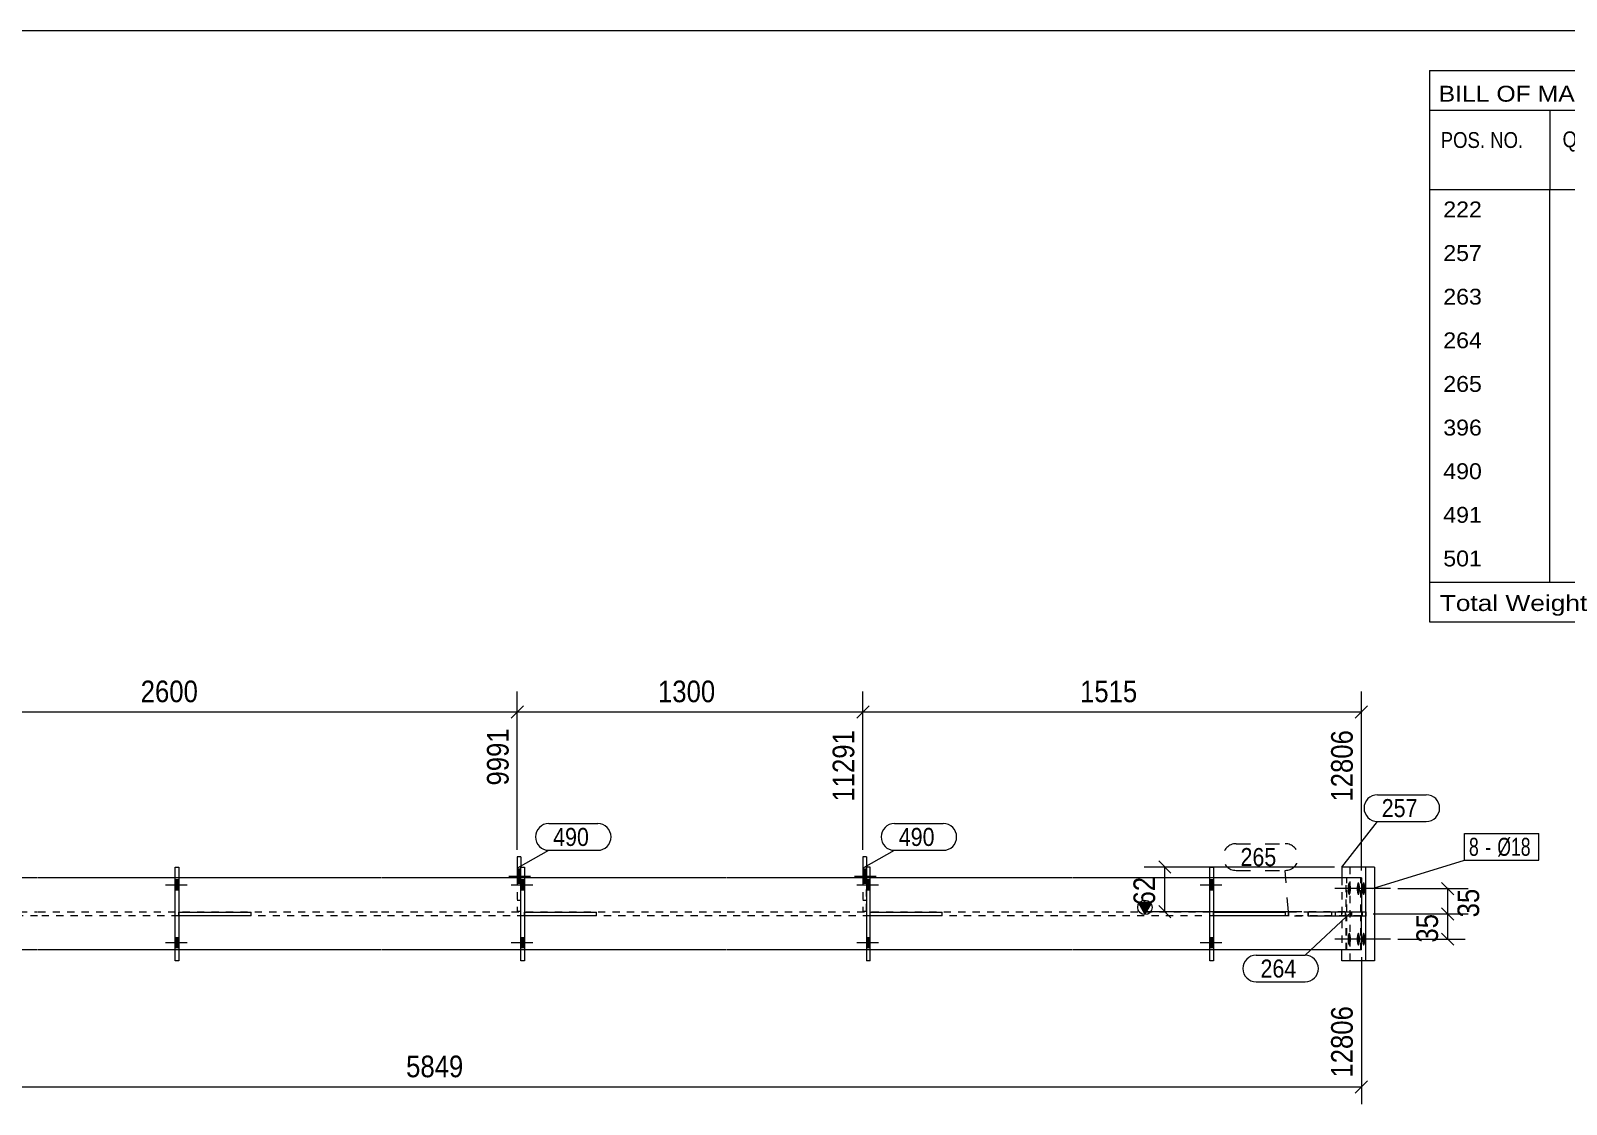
# Model space of a CAD drawing. Header units: millimetres. Extents: x 2 to 825, y 1 to 579.
# Drawn here: x 446.1 to 658.9, y 430.1 to 579 of the extents above; entities that cross this region are included whole.
import ezdxf

# ---------------------------------------------------------------- set-up
doc = ezdxf.new("R2010")
doc.units = ezdxf.units.MM
for name, pattern in [('XKITLINE00', [0]), ('XKITLINE01', [4, 1, -1, 1, -1]), ('XKITLINE02', [4, 2, -2])]:
    doc.linetypes.add(name, pattern=pattern)
for name, color, linetype, lineweight in [('Bolt', 3, 'Continuous', 0), ('BoltMark', 7, 'Continuous', 0), ('Dimensions', 7, 'Continuous', 0), ('DrawingSheet', 5, 'Continuous', 0), ('OtherObjectType', 7, 'Continuous', 0), ('Part', 2, 'Continuous', 0), ('PartMark', 7, 'Continuous', 0)]:
    doc.layers.add(name, color=color, linetype=linetype, lineweight=lineweight)
doc.styles.add('ARIAL', font='ARIAL.TTF')
doc.styles.add('ARIAL_NARROW', font='ARIALN.TTF')

# ---------------------------------------------------------------- blocks, each defined once
blk = doc.blocks.new('*A69')
at = {"layer": 'Bolt'}
for points in [[(609.54, 461.24), (610.04, 461.24), (610.04, 459.84), (609.54, 459.84)], [(609.54, 461.24), (610.04, 461.24), (610.04, 459.84), (609.54, 459.84)], [(609.54, 453.24), (610.04, 453.24), (610.04, 451.84), (609.54, 451.84)], [(609.54, 453.24), (610.04, 453.24), (610.04, 451.84), (609.54, 451.84)]]:
    blk.add_hatch(color=3, dxfattribs=at).paths.add_polyline_path(points, flags=17)
at = {"layer": 'Bolt', "color": 3, "linetype": 'XKITLINE00', "lineweight": 0}
for p, q in [((611.2, 460.54), (608.2, 460.54)), ((611.2, 460.54), (608.2, 460.54)), ((610.04, 461.24), (609.54, 461.24)), ((610.04, 461.24), (609.54, 461.24)), ((610.04, 459.84), (609.54, 459.84)), ((610.04, 459.84), (609.54, 459.84)), ((611.2, 452.54), (608.2, 452.54)), ((611.2, 452.54), (608.2, 452.54)), ((610.04, 453.24), (609.54, 453.24)), ((610.04, 453.24), (609.54, 453.24)), ((610.04, 451.84), (609.54, 451.84)), ((610.04, 451.84), (609.54, 451.84))]:
    blk.add_line(p, q, dxfattribs=at)
blk = doc.blocks.new('*A70')
at = {"layer": 'Bolt'}
for points in [[(629.1, 459.99), (629.1, 459.95), (629.1, 459.91), (629.09, 459.86), (629.09, 459.82), (629.09, 459.78), (629.08, 459.73), (629.08, 459.69), (629.07, 459.65), (629.07, 459.61), (629.06, 459.58), (629.06, 459.54), (629.05, 459.5), (629.04, 459.47), (629.04, 459.43), (629.03, 459.4), (629.02, 459.37), (629.01, 459.34), (629, 459.32), (628.99, 459.29), (628.98, 459.27), (628.97, 459.24), (628.96, 459.22), (628.95, 459.21), (628.94, 459.19), (628.93, 459.18), (628.92, 459.17), (628.91, 459.16), (628.9, 459.15), (628.88, 459.14), (628.87, 459.14), (628.86, 459.14), (628.85, 459.14), (628.84, 459.14), (628.83, 459.15), (628.81, 459.16), (628.8, 459.17), (628.79, 459.18), (628.78, 459.19), (628.77, 459.21), (628.76, 459.22), (628.75, 459.24), (628.74, 459.27), (628.73, 459.29), (628.72, 459.32), (628.71, 459.34), (628.7, 459.37), (628.69, 459.4), (628.68, 459.43), (628.68, 459.47), (628.67, 459.5), (628.66, 459.54), (628.66, 459.58), (628.65, 459.61), (628.65, 459.65), (628.64, 459.69), (628.64, 459.73), (628.63, 459.78), (628.63, 459.82), (628.63, 459.86), (628.63, 459.91), (628.62, 459.95), (628.62, 459.99), (628.62, 460.04), (628.62, 460.08), (628.62, 460.13), (628.63, 460.17), (628.63, 460.21), (628.63, 460.26), (628.63, 460.3), (628.64, 460.34), (628.64, 460.38), (628.65, 460.42), (628.65, 460.46), (628.66, 460.5), (628.66, 460.54), (628.67, 460.57), (628.68, 460.61), (628.68, 460.64), (628.69, 460.67), (628.7, 460.7), (628.71, 460.73), (628.72, 460.76), (628.73, 460.79), (628.74, 460.81), (628.75, 460.83), (628.76, 460.85), (628.77, 460.87), (628.78, 460.89), (628.79, 460.9), (628.8, 460.91), (628.81, 460.92), (628.83, 460.93), (628.84, 460.93), (628.85, 460.94), (628.86, 460.94), (628.87, 460.94), (628.88, 460.93), (628.9, 460.93), (628.91, 460.92), (628.92, 460.91), (628.93, 460.9), (628.94, 460.89), (628.95, 460.87), (628.96, 460.85), (628.97, 460.83), (628.98, 460.81), (628.99, 460.79), (629, 460.76), (629.01, 460.73), (629.02, 460.7), (629.03, 460.67), (629.04, 460.64), (629.04, 460.61), (629.05, 460.57), (629.06, 460.54), (629.06, 460.5), (629.07, 460.46), (629.07, 460.42), (629.08, 460.38), (629.08, 460.34), (629.09, 460.3), (629.09, 460.26), (629.09, 460.21), (629.1, 460.17), (629.1, 460.13), (629.1, 460.08), (629.1, 460.04)], [(630.35, 459.99), (630.35, 459.95), (630.35, 459.91), (630.34, 459.86), (630.34, 459.82), (630.34, 459.78), (630.34, 459.73), (630.33, 459.69), (630.33, 459.65), (630.32, 459.61), (630.32, 459.58), (630.31, 459.54), (630.3, 459.5), (630.3, 459.47), (630.29, 459.43), (630.28, 459.4), (630.27, 459.37), (630.27, 459.34), (630.26, 459.32), (630.25, 459.29), (630.24, 459.27), (630.23, 459.24), (630.22, 459.22), (630.21, 459.21), (630.2, 459.19), (630.19, 459.18), (630.18, 459.17), (630.16, 459.16), (630.15, 459.15), (630.14, 459.14), (630.13, 459.14), (630.12, 459.14), (630.11, 459.14), (630.1, 459.14), (630.09, 459.15), (630.07, 459.16), (630.06, 459.17), (630.05, 459.18), (630.04, 459.19), (630.03, 459.21), (630.02, 459.22), (630.01, 459.24), (630, 459.27), (629.99, 459.29), (629.98, 459.32), (629.97, 459.34), (629.96, 459.37), (629.96, 459.4), (629.95, 459.43), (629.94, 459.47), (629.93, 459.5), (629.93, 459.54), (629.92, 459.58), (629.92, 459.61), (629.91, 459.65), (629.91, 459.69), (629.9, 459.73), (629.9, 459.78), (629.9, 459.82), (629.89, 459.86), (629.89, 459.91), (629.89, 459.95), (629.89, 459.99), (629.89, 460.04), (629.89, 460.08), (629.89, 460.13), (629.89, 460.17), (629.89, 460.21), (629.9, 460.26), (629.9, 460.3), (629.9, 460.34), (629.91, 460.38), (629.91, 460.42), (629.92, 460.46), (629.92, 460.5), (629.93, 460.54), (629.93, 460.57), (629.94, 460.61), (629.95, 460.64), (629.96, 460.67), (629.96, 460.7), (629.97, 460.73), (629.98, 460.76), (629.99, 460.79), (630, 460.81), (630.01, 460.83), (630.02, 460.85), (630.03, 460.87), (630.04, 460.89), (630.05, 460.9), (630.06, 460.91), (630.07, 460.92), (630.09, 460.93), (630.1, 460.93), (630.11, 460.94), (630.12, 460.94), (630.13, 460.94), (630.14, 460.93), (630.15, 460.93), (630.16, 460.92), (630.18, 460.91), (630.19, 460.9), (630.2, 460.89), (630.21, 460.87), (630.22, 460.85), (630.23, 460.83), (630.24, 460.81), (630.25, 460.79), (630.26, 460.76), (630.27, 460.73), (630.27, 460.7), (630.28, 460.67), (630.29, 460.64), (630.3, 460.61), (630.3, 460.57), (630.31, 460.54), (630.32, 460.5), (630.32, 460.46), (630.33, 460.42), (630.33, 460.38), (630.34, 460.34), (630.34, 460.3), (630.34, 460.26), (630.34, 460.21), (630.35, 460.17), (630.35, 460.13), (630.35, 460.08), (630.35, 460.04)], [(631.08, 459.99), (631.08, 459.95), (631.08, 459.91), (631.08, 459.86), (631.07, 459.82), (631.07, 459.78), (631.07, 459.73), (631.06, 459.69), (631.06, 459.65), (631.05, 459.61), (631.05, 459.58), (631.04, 459.54), (631.04, 459.5), (631.03, 459.47), (631.02, 459.43), (631.01, 459.4), (631.01, 459.37), (631, 459.34), (630.99, 459.32), (630.98, 459.29), (630.97, 459.27), (630.96, 459.24), (630.95, 459.22), (630.94, 459.21), (630.93, 459.19), (630.92, 459.18), (630.91, 459.17), (630.9, 459.16), (630.89, 459.15), (630.88, 459.14), (630.86, 459.14), (630.85, 459.14), (630.84, 459.14), (630.83, 459.14), (630.82, 459.15), (630.81, 459.16), (630.8, 459.17), (630.79, 459.18), (630.78, 459.19), (630.77, 459.21), (630.76, 459.22), (630.75, 459.24), (630.74, 459.27), (630.73, 459.29), (630.72, 459.32), (630.71, 459.34), (630.7, 459.37), (630.69, 459.4), (630.69, 459.43), (630.68, 459.47), (630.67, 459.5), (630.67, 459.54), (630.66, 459.58), (630.65, 459.61), (630.65, 459.65), (630.64, 459.69), (630.64, 459.73), (630.64, 459.78), (630.63, 459.82), (630.63, 459.86), (630.63, 459.91), (630.63, 459.95), (630.63, 459.99), (630.63, 460.04), (630.63, 460.08), (630.63, 460.13), (630.63, 460.17), (630.63, 460.21), (630.63, 460.26), (630.64, 460.3), (630.64, 460.34), (630.64, 460.38), (630.65, 460.42), (630.65, 460.46), (630.66, 460.5), (630.67, 460.54), (630.67, 460.57), (630.68, 460.61), (630.69, 460.64), (630.69, 460.67), (630.7, 460.7), (630.71, 460.73), (630.72, 460.76), (630.73, 460.79), (630.74, 460.81), (630.75, 460.83), (630.76, 460.85), (630.77, 460.87), (630.78, 460.89), (630.79, 460.9), (630.8, 460.91), (630.81, 460.92), (630.82, 460.93), (630.83, 460.93), (630.84, 460.94), (630.85, 460.94), (630.86, 460.94), (630.88, 460.93), (630.89, 460.93), (630.9, 460.92), (630.91, 460.91), (630.92, 460.9), (630.93, 460.89), (630.94, 460.87), (630.95, 460.85), (630.96, 460.83), (630.97, 460.81), (630.98, 460.79), (630.99, 460.76), (631, 460.73), (631.01, 460.7), (631.01, 460.67), (631.02, 460.64), (631.03, 460.61), (631.04, 460.57), (631.04, 460.54), (631.05, 460.5), (631.05, 460.46), (631.06, 460.42), (631.06, 460.38), (631.07, 460.34), (631.07, 460.3), (631.07, 460.26), (631.08, 460.21), (631.08, 460.17), (631.08, 460.13), (631.08, 460.08), (631.08, 460.04)], [(629.1, 452.99), (629.1, 452.95), (629.1, 452.91), (629.09, 452.86), (629.09, 452.82), (629.09, 452.78), (629.08, 452.73), (629.08, 452.69), (629.07, 452.65), (629.07, 452.61), (629.06, 452.58), (629.06, 452.54), (629.05, 452.5), (629.04, 452.47), (629.04, 452.43), (629.03, 452.4), (629.02, 452.37), (629.01, 452.34), (629, 452.32), (628.99, 452.29), (628.98, 452.27), (628.97, 452.24), (628.96, 452.22), (628.95, 452.21), (628.94, 452.19), (628.93, 452.18), (628.92, 452.17), (628.91, 452.16), (628.9, 452.15), (628.88, 452.14), (628.87, 452.14), (628.86, 452.14), (628.85, 452.14), (628.84, 452.14), (628.83, 452.15), (628.81, 452.16), (628.8, 452.17), (628.79, 452.18), (628.78, 452.19), (628.77, 452.21), (628.76, 452.22), (628.75, 452.24), (628.74, 452.27), (628.73, 452.29), (628.72, 452.32), (628.71, 452.34), (628.7, 452.37), (628.69, 452.4), (628.68, 452.43), (628.68, 452.47), (628.67, 452.5), (628.66, 452.54), (628.66, 452.58), (628.65, 452.61), (628.65, 452.65), (628.64, 452.69), (628.64, 452.73), (628.63, 452.78), (628.63, 452.82), (628.63, 452.86), (628.63, 452.91), (628.62, 452.95), (628.62, 452.99), (628.62, 453.04), (628.62, 453.08), (628.62, 453.13), (628.63, 453.17), (628.63, 453.21), (628.63, 453.26), (628.63, 453.3), (628.64, 453.34), (628.64, 453.38), (628.65, 453.42), (628.65, 453.46), (628.66, 453.5), (628.66, 453.54), (628.67, 453.57), (628.68, 453.61), (628.68, 453.64), (628.69, 453.67), (628.7, 453.7), (628.71, 453.73), (628.72, 453.76), (628.73, 453.79), (628.74, 453.81), (628.75, 453.83), (628.76, 453.85), (628.77, 453.87), (628.78, 453.89), (628.79, 453.9), (628.8, 453.91), (628.81, 453.92), (628.83, 453.93), (628.84, 453.93), (628.85, 453.94), (628.86, 453.94), (628.87, 453.94), (628.88, 453.93), (628.9, 453.93), (628.91, 453.92), (628.92, 453.91), (628.93, 453.9), (628.94, 453.89), (628.95, 453.87), (628.96, 453.85), (628.97, 453.83), (628.98, 453.81), (628.99, 453.79), (629, 453.76), (629.01, 453.73), (629.02, 453.7), (629.03, 453.67), (629.04, 453.64), (629.04, 453.61), (629.05, 453.57), (629.06, 453.54), (629.06, 453.5), (629.07, 453.46), (629.07, 453.42), (629.08, 453.38), (629.08, 453.34), (629.09, 453.3), (629.09, 453.26), (629.09, 453.21), (629.1, 453.17), (629.1, 453.13), (629.1, 453.08), (629.1, 453.04)], [(630.35, 452.99), (630.35, 452.95), (630.35, 452.91), (630.34, 452.86), (630.34, 452.82), (630.34, 452.78), (630.34, 452.73), (630.33, 452.69), (630.33, 452.65), (630.32, 452.61), (630.32, 452.58), (630.31, 452.54), (630.3, 452.5), (630.3, 452.47), (630.29, 452.43), (630.28, 452.4), (630.27, 452.37), (630.27, 452.34), (630.26, 452.32), (630.25, 452.29), (630.24, 452.27), (630.23, 452.24), (630.22, 452.22), (630.21, 452.21), (630.2, 452.19), (630.19, 452.18), (630.18, 452.17), (630.16, 452.16), (630.15, 452.15), (630.14, 452.14), (630.13, 452.14), (630.12, 452.14), (630.11, 452.14), (630.1, 452.14), (630.09, 452.15), (630.07, 452.16), (630.06, 452.17), (630.05, 452.18), (630.04, 452.19), (630.03, 452.21), (630.02, 452.22), (630.01, 452.24), (630, 452.27), (629.99, 452.29), (629.98, 452.32), (629.97, 452.34), (629.96, 452.37), (629.96, 452.4), (629.95, 452.43), (629.94, 452.47), (629.93, 452.5), (629.93, 452.54), (629.92, 452.58), (629.92, 452.61), (629.91, 452.65), (629.91, 452.69), (629.9, 452.73), (629.9, 452.78), (629.9, 452.82), (629.89, 452.86), (629.89, 452.91), (629.89, 452.95), (629.89, 452.99), (629.89, 453.04), (629.89, 453.08), (629.89, 453.13), (629.89, 453.17), (629.89, 453.21), (629.9, 453.26), (629.9, 453.3), (629.9, 453.34), (629.91, 453.38), (629.91, 453.42), (629.92, 453.46), (629.92, 453.5), (629.93, 453.54), (629.93, 453.57), (629.94, 453.61), (629.95, 453.64), (629.96, 453.67), (629.96, 453.7), (629.97, 453.73), (629.98, 453.76), (629.99, 453.79), (630, 453.81), (630.01, 453.83), (630.02, 453.85), (630.03, 453.87), (630.04, 453.89), (630.05, 453.9), (630.06, 453.91), (630.07, 453.92), (630.09, 453.93), (630.1, 453.93), (630.11, 453.94), (630.12, 453.94), (630.13, 453.94), (630.14, 453.93), (630.15, 453.93), (630.16, 453.92), (630.18, 453.91), (630.19, 453.9), (630.2, 453.89), (630.21, 453.87), (630.22, 453.85), (630.23, 453.83), (630.24, 453.81), (630.25, 453.79), (630.26, 453.76), (630.27, 453.73), (630.27, 453.7), (630.28, 453.67), (630.29, 453.64), (630.3, 453.61), (630.3, 453.57), (630.31, 453.54), (630.32, 453.5), (630.32, 453.46), (630.33, 453.42), (630.33, 453.38), (630.34, 453.34), (630.34, 453.3), (630.34, 453.26), (630.34, 453.21), (630.35, 453.17), (630.35, 453.13), (630.35, 453.08), (630.35, 453.04)], [(631.08, 452.99), (631.08, 452.95), (631.08, 452.91), (631.08, 452.86), (631.07, 452.82), (631.07, 452.78), (631.07, 452.73), (631.06, 452.69), (631.06, 452.65), (631.05, 452.61), (631.05, 452.58), (631.04, 452.54), (631.04, 452.5), (631.03, 452.47), (631.02, 452.43), (631.01, 452.4), (631.01, 452.37), (631, 452.34), (630.99, 452.32), (630.98, 452.29), (630.97, 452.27), (630.96, 452.24), (630.95, 452.22), (630.94, 452.21), (630.93, 452.19), (630.92, 452.18), (630.91, 452.17), (630.9, 452.16), (630.89, 452.15), (630.88, 452.14), (630.86, 452.14), (630.85, 452.14), (630.84, 452.14), (630.83, 452.14), (630.82, 452.15), (630.81, 452.16), (630.8, 452.17), (630.79, 452.18), (630.78, 452.19), (630.77, 452.21), (630.76, 452.22), (630.75, 452.24), (630.74, 452.27), (630.73, 452.29), (630.72, 452.32), (630.71, 452.34), (630.7, 452.37), (630.69, 452.4), (630.69, 452.43), (630.68, 452.47), (630.67, 452.5), (630.67, 452.54), (630.66, 452.58), (630.65, 452.61), (630.65, 452.65), (630.64, 452.69), (630.64, 452.73), (630.64, 452.78), (630.63, 452.82), (630.63, 452.86), (630.63, 452.91), (630.63, 452.95), (630.63, 452.99), (630.63, 453.04), (630.63, 453.08), (630.63, 453.13), (630.63, 453.17), (630.63, 453.21), (630.63, 453.26), (630.64, 453.3), (630.64, 453.34), (630.64, 453.38), (630.65, 453.42), (630.65, 453.46), (630.66, 453.5), (630.67, 453.54), (630.67, 453.57), (630.68, 453.61), (630.69, 453.64), (630.69, 453.67), (630.7, 453.7), (630.71, 453.73), (630.72, 453.76), (630.73, 453.79), (630.74, 453.81), (630.75, 453.83), (630.76, 453.85), (630.77, 453.87), (630.78, 453.89), (630.79, 453.9), (630.8, 453.91), (630.81, 453.92), (630.82, 453.93), (630.83, 453.93), (630.84, 453.94), (630.85, 453.94), (630.86, 453.94), (630.88, 453.93), (630.89, 453.93), (630.9, 453.92), (630.91, 453.91), (630.92, 453.9), (630.93, 453.89), (630.94, 453.87), (630.95, 453.85), (630.96, 453.83), (630.97, 453.81), (630.98, 453.79), (630.99, 453.76), (631, 453.73), (631.01, 453.7), (631.01, 453.67), (631.02, 453.64), (631.03, 453.61), (631.04, 453.57), (631.04, 453.54), (631.05, 453.5), (631.05, 453.46), (631.06, 453.42), (631.06, 453.38), (631.07, 453.34), (631.07, 453.3), (631.07, 453.26), (631.08, 453.21), (631.08, 453.17), (631.08, 453.13), (631.08, 453.08), (631.08, 453.04)]]:
    blk.add_hatch(color=3, dxfattribs=at).paths.add_polyline_path(points, flags=17)
at = {"layer": 'Bolt', "color": 3, "linetype": 'XKITLINE02', "lineweight": 0}
for p, q in [((631.86, 460.04), (626.88, 460.04)), ((631.86, 453.04), (626.88, 453.04))]:
    blk.add_line(p, q, dxfattribs=at)
at = {"layer": 'Bolt', "color": 3, "linetype": 'XKITLINE00', "lineweight": 0}
for p, q in [((632.59, 460.04), (627.62, 460.04)), ((633.85, 460.04), (628.88, 460.04)), ((634.58, 460.04), (629.61, 460.04)), ((632.59, 453.04), (627.62, 453.04)), ((633.85, 453.04), (628.88, 453.04)), ((634.58, 453.04), (629.61, 453.04))]:
    blk.add_line(p, q, dxfattribs=at)
blk = doc.blocks.new('*A72')
at = {"layer": 'Part'}
blk.add_hatch(color=2, dxfattribs=at).paths.add_polyline_path([(599.74, 457.94), (601.34, 457.94), (600.54, 456.54)], flags=17)
at = {"layer": 'Part', "color": 2, "linetype": 'XKITLINE00', "lineweight": 0}
for p, q in [((447.08, 461.54), (419.08, 461.54)), ((466.16, 461.54), (447.18, 461.54)), ((494.66, 461.54), (466.66, 461.54)), ((514.06, 461.54), (494.76, 461.54)), ((542.56, 461.54), (514.56, 461.54)), ((561.96, 461.54), (542.66, 461.54)), ((590.46, 461.54), (562.46, 461.54)), ((609.54, 461.54), (590.56, 461.54)), ((630.54, 461.54), (610.04, 461.54)), ((630.54, 461.54), (630.54, 456.84)), ((600.54, 456.54), (599.74, 457.94)), ((599.74, 457.94), (601.34, 457.94)), ((601.34, 457.94), (600.54, 456.54)), ((630.54, 451.54), (630.54, 456.24)), ((447.08, 451.54), (419.08, 451.54)), ((466.16, 451.54), (447.18, 451.54)), ((494.66, 451.54), (466.66, 451.54)), ((514.06, 451.54), (494.76, 451.54)), ((542.56, 451.54), (514.56, 451.54)), ((561.96, 451.54), (542.66, 451.54)), ((590.46, 451.54), (562.46, 451.54)), ((609.54, 451.54), (590.56, 451.54)), ((630.54, 451.54), (610.04, 451.54))]:
    blk.add_line(p, q, dxfattribs=at)
at = {"layer": 'Part', "color": 7, "linetype": 'XKITLINE01', "lineweight": 0}
for p, q in [((466.66, 461.54), (466.16, 461.54)), ((514.56, 461.54), (514.06, 461.54)), ((562.46, 461.54), (561.96, 461.54)), ((610.04, 461.54), (609.54, 461.54)), ((628.43, 451.54), (628.43, 461.54)), ((628.52, 456.82), (628.52, 461.54)), ((630.45, 456.82), (630.45, 461.54)), ((350.64, 456.82), (447.08, 456.82)), ((447.08, 456.26), (350.64, 456.26)), ((447.18, 456.82), (494.66, 456.82)), ((494.66, 456.26), (447.18, 456.26)), ((494.76, 456.82), (542.56, 456.82)), ((542.56, 456.26), (494.76, 456.26)), ((542.66, 456.82), (590.46, 456.82)), ((590.46, 456.26), (542.66, 456.26)), ((590.56, 456.82), (630.45, 456.82)), ((630.45, 456.26), (590.56, 456.26)), ((628.52, 451.54), (628.52, 456.26)), ((630.45, 451.54), (630.45, 456.26)), ((630.54, 456.84), (630.54, 456.24)), ((466.66, 451.54), (466.16, 451.54)), ((514.56, 451.54), (514.06, 451.54)), ((562.46, 451.54), (561.96, 451.54)), ((610.04, 451.54), (609.54, 451.54))]:
    blk.add_line(p, q, dxfattribs=at)
at = {"layer": 'Part', "color": 2, "linetype": 'XKITLINE00', "lineweight": 0}
blk.add_circle((600.54, 457.44), 1, dxfattribs=at)
blk = doc.blocks.new('*A73')
at = {"layer": 'Part', "color": 2, "linetype": 'XKITLINE00', "lineweight": 0}
for p, q in [((562.46, 463.04), (561.96, 463.04)), ((561.96, 463.04), (561.96, 450.04)), ((562.46, 450.04), (562.46, 463.04)), ((562.46, 450.04), (561.96, 450.04))]:
    blk.add_line(p, q, dxfattribs=at)
blk = doc.blocks.new('*A74')
at = {"layer": 'Part', "color": 2, "linetype": 'XKITLINE00', "lineweight": 0}
for p, q in [((562.46, 456.79), (572.46, 456.79)), ((572.46, 456.29), (562.46, 456.29)), ((572.46, 456.29), (572.46, 456.79))]:
    blk.add_line(p, q, dxfattribs=at)
at = {"layer": 'Part', "color": 7, "linetype": 'XKITLINE01', "lineweight": 0}
blk.add_line((562.46, 456.29), (562.46, 456.79), dxfattribs=at)
blk.add_line((562.46, 456.29), (562.46, 456.79), dxfattribs=at)
blk = doc.blocks.new('*A75')
at = {"layer": 'Part', "color": 2, "linetype": 'XKITLINE00', "lineweight": 0}
for p, q in [((561.46, 464.44), (561.46, 461.54)), ((561.96, 464.44), (561.46, 464.44)), ((561.96, 464.44), (561.96, 463.04))]:
    blk.add_line(p, q, dxfattribs=at)
at = {"layer": 'Part', "color": 7, "linetype": 'XKITLINE01', "lineweight": 0}
for p, q in [((561.96, 456.94), (561.96, 463.04)), ((561.46, 461.54), (561.46, 456.94)), ((561.46, 458.44), (561.96, 458.44)), ((561.46, 456.94), (561.96, 456.94))]:
    blk.add_line(p, q, dxfattribs=at)
blk = doc.blocks.new('*A76')
at = {"layer": 'Part', "color": 2, "linetype": 'XKITLINE00', "lineweight": 0}
for p, q in [((514.06, 463.04), (514.56, 463.04)), ((514.06, 450.04), (514.06, 463.04)), ((514.56, 463.04), (514.56, 450.04)), ((514.56, 450.04), (514.06, 450.04))]:
    blk.add_line(p, q, dxfattribs=at)
blk = doc.blocks.new('*A77')
at = {"layer": 'Part', "color": 2, "linetype": 'XKITLINE00', "lineweight": 0}
for p, q in [((514.56, 456.79), (524.56, 456.79)), ((524.56, 456.29), (514.56, 456.29)), ((524.56, 456.29), (524.56, 456.79))]:
    blk.add_line(p, q, dxfattribs=at)
at = {"layer": 'Part', "color": 7, "linetype": 'XKITLINE01', "lineweight": 0}
blk.add_line((514.56, 456.29), (514.56, 456.79), dxfattribs=at)
blk.add_line((514.56, 456.29), (514.56, 456.79), dxfattribs=at)
blk = doc.blocks.new('*A78')
at = {"layer": 'Part', "color": 2, "linetype": 'XKITLINE00', "lineweight": 0}
for p, q in [((513.56, 464.44), (513.56, 461.54)), ((514.06, 464.44), (513.56, 464.44)), ((514.06, 464.44), (514.06, 463.04))]:
    blk.add_line(p, q, dxfattribs=at)
at = {"layer": 'Part', "color": 7, "linetype": 'XKITLINE01', "lineweight": 0}
for p, q in [((514.06, 456.94), (514.06, 463.04)), ((513.56, 461.54), (513.56, 456.94)), ((513.56, 458.44), (514.06, 458.44)), ((513.56, 456.94), (514.06, 456.94))]:
    blk.add_line(p, q, dxfattribs=at)
blk = doc.blocks.new('*A79')
at = {"layer": 'Part', "color": 2, "linetype": 'XKITLINE00', "lineweight": 0}
for p, q in [((466.16, 463.04), (466.66, 463.04)), ((466.16, 450.04), (466.16, 463.04)), ((466.66, 463.04), (466.66, 450.04)), ((466.66, 450.04), (466.16, 450.04))]:
    blk.add_line(p, q, dxfattribs=at)
blk = doc.blocks.new('*A80')
at = {"layer": 'Part', "color": 2, "linetype": 'XKITLINE00', "lineweight": 0}
for p, q in [((466.66, 456.79), (476.66, 456.79)), ((476.66, 456.29), (466.66, 456.29)), ((476.66, 456.29), (476.66, 456.79))]:
    blk.add_line(p, q, dxfattribs=at)
at = {"layer": 'Part', "color": 7, "linetype": 'XKITLINE01', "lineweight": 0}
blk.add_line((466.66, 456.29), (466.66, 456.79), dxfattribs=at)
blk.add_line((466.66, 456.29), (466.66, 456.79), dxfattribs=at)
blk = doc.blocks.new('*A97')
at = {"layer": 'Part', "color": 2, "linetype": 'XKITLINE00', "lineweight": 0}
for p, q in [((609.54, 463.04), (610.04, 463.04)), ((609.54, 450.04), (609.54, 463.04)), ((610.04, 463.04), (610.04, 450.04)), ((610.04, 450.04), (609.54, 450.04))]:
    blk.add_line(p, q, dxfattribs=at)
blk = doc.blocks.new('*A98')
at = {"layer": 'Part', "color": 2, "linetype": 'XKITLINE00', "lineweight": 0}
for p, q in [((610.04, 456.79), (620.04, 456.79)), ((620.04, 456.29), (610.04, 456.29)), ((620.04, 456.29), (620.04, 456.79))]:
    blk.add_line(p, q, dxfattribs=at)
at = {"layer": 'Part', "color": 7, "linetype": 'XKITLINE01', "lineweight": 0}
blk.add_line((610.04, 456.29), (610.04, 456.79), dxfattribs=at)
blk.add_line((610.04, 456.29), (610.04, 456.79), dxfattribs=at)
blk = doc.blocks.new('*A103')
at = {"layer": 'Part', "color": 7, "linetype": 'XKITLINE01', "lineweight": 0}
for p, q in [((628.27, 456.84), (620.43, 456.84)), ((620.43, 456.84), (620.43, 456.24)), ((620.43, 456.24), (620.43, 456.84)), ((628.27, 456.24), (620.43, 456.24)), ((626.43, 456.24), (626.43, 456.84)), ((626.93, 456.24), (626.93, 456.84)), ((627.81, 456.24), (627.81, 456.84)), ((628.27, 456.84), (628.27, 456.24))]:
    blk.add_line(p, q, dxfattribs=at)
blk = doc.blocks.new('*A104')
at = {"layer": 'Part', "color": 2, "linetype": 'XKITLINE00', "lineweight": 0}
for p, q in [((623.17, 456.84), (631.17, 456.84)), ((623.17, 456.24), (623.17, 456.84)), ((631.17, 456.24), (623.17, 456.24)), ((629.17, 456.84), (629.17, 456.24)), ((631.17, 456.84), (631.17, 456.24))]:
    blk.add_line(p, q, dxfattribs=at)
at = {"layer": 'Part', "color": 7, "linetype": 'XKITLINE01', "lineweight": 0}
for p, q in [((623.17, 456.84), (623.17, 456.24)), ((629.04, 456.24), (629.04, 456.84)), ((630.7, 456.24), (630.7, 456.84))]:
    blk.add_line(p, q, dxfattribs=at)
blk = doc.blocks.new('*A105')
at = {"layer": 'Part', "color": 2, "linetype": 'XKITLINE00', "lineweight": 0}
for p, q in [((627.81, 463.04), (627.81, 461.54)), ((631.17, 463.04), (627.81, 463.04)), ((632.36, 463.04), (631.17, 463.04)), ((631.17, 450.04), (631.17, 463.04)), ((632.36, 463.04), (632.36, 450.04)), ((627.81, 450.04), (627.81, 451.54)), ((632.36, 450.04), (627.81, 450.04))]:
    blk.add_line(p, q, dxfattribs=at)
at = {"layer": 'Part', "color": 7, "linetype": 'XKITLINE01', "lineweight": 0}
for p, q in [((629, 450.04), (629, 463.04)), ((627.81, 461.54), (627.81, 451.54))]:
    blk.add_line(p, q, dxfattribs=at)
blk = doc.blocks.new('*A111')
at = {"layer": 'Bolt'}
for points in [[(561.96, 461.24), (562.46, 461.24), (562.46, 459.84), (561.96, 459.84)], [(561.96, 461.24), (562.46, 461.24), (562.46, 459.84), (561.96, 459.84)], [(561.96, 453.24), (562.46, 453.24), (562.46, 451.84), (561.96, 451.84)], [(561.96, 453.24), (562.46, 453.24), (562.46, 451.84), (561.96, 451.84)]]:
    blk.add_hatch(color=3, dxfattribs=at).paths.add_polyline_path(points, flags=17)
at = {"layer": 'Bolt', "color": 3, "linetype": 'XKITLINE00', "lineweight": 0}
for p, q in [((563.62, 460.54), (560.62, 460.54)), ((563.62, 460.54), (560.62, 460.54)), ((562.46, 461.24), (561.96, 461.24)), ((562.46, 461.24), (561.96, 461.24)), ((562.46, 459.84), (561.96, 459.84)), ((562.46, 459.84), (561.96, 459.84)), ((563.62, 452.54), (560.62, 452.54)), ((563.62, 452.54), (560.62, 452.54)), ((562.46, 453.24), (561.96, 453.24)), ((562.46, 453.24), (561.96, 453.24)), ((562.46, 451.84), (561.96, 451.84)), ((562.46, 451.84), (561.96, 451.84))]:
    blk.add_line(p, q, dxfattribs=at)
blk = doc.blocks.new('*A112')
at = {"layer": 'Bolt'}
blk.add_hatch(color=3, dxfattribs=at).paths.add_polyline_path([(561.96, 460.76), (561.46, 460.76), (561.46, 462.72), (561.96, 462.72)], flags=17)
at = {"layer": 'Bolt', "color": 3, "linetype": 'XKITLINE00', "lineweight": 0}
for p, q in [((561.96, 462.72), (561.46, 462.72)), ((563.31, 461.74), (560.31, 461.74)), ((561.96, 460.76), (561.46, 460.76))]:
    blk.add_line(p, q, dxfattribs=at)
blk = doc.blocks.new('*A113')
at = {"layer": 'Bolt'}
for points in [[(514.06, 461.24), (514.56, 461.24), (514.56, 459.84), (514.06, 459.84)], [(514.06, 461.24), (514.56, 461.24), (514.56, 459.84), (514.06, 459.84)], [(514.06, 453.24), (514.56, 453.24), (514.56, 451.84), (514.06, 451.84)], [(514.06, 453.24), (514.56, 453.24), (514.56, 451.84), (514.06, 451.84)]]:
    blk.add_hatch(color=3, dxfattribs=at).paths.add_polyline_path(points, flags=17)
at = {"layer": 'Bolt', "color": 3, "linetype": 'XKITLINE00', "lineweight": 0}
for p, q in [((515.72, 460.54), (512.72, 460.54)), ((515.72, 460.54), (512.72, 460.54)), ((514.56, 461.24), (514.06, 461.24)), ((514.56, 461.24), (514.06, 461.24)), ((514.56, 459.84), (514.06, 459.84)), ((514.56, 459.84), (514.06, 459.84)), ((515.72, 452.54), (512.72, 452.54)), ((515.72, 452.54), (512.72, 452.54)), ((514.56, 453.24), (514.06, 453.24)), ((514.56, 453.24), (514.06, 453.24)), ((514.56, 451.84), (514.06, 451.84)), ((514.56, 451.84), (514.06, 451.84))]:
    blk.add_line(p, q, dxfattribs=at)
blk = doc.blocks.new('*A114')
at = {"layer": 'Bolt'}
blk.add_hatch(color=3, dxfattribs=at).paths.add_polyline_path([(514.06, 460.76), (513.56, 460.76), (513.56, 462.72), (514.06, 462.72)], flags=17)
at = {"layer": 'Bolt', "color": 3, "linetype": 'XKITLINE00', "lineweight": 0}
for p, q in [((514.06, 462.72), (513.56, 462.72)), ((515.41, 461.74), (512.41, 461.74)), ((514.06, 460.76), (513.56, 460.76))]:
    blk.add_line(p, q, dxfattribs=at)
blk = doc.blocks.new('*A115')
at = {"layer": 'Bolt'}
for points in [[(466.16, 461.24), (466.66, 461.24), (466.66, 459.84), (466.16, 459.84)], [(466.16, 461.24), (466.66, 461.24), (466.66, 459.84), (466.16, 459.84)], [(466.16, 453.24), (466.66, 453.24), (466.66, 451.84), (466.16, 451.84)], [(466.16, 453.24), (466.66, 453.24), (466.66, 451.84), (466.16, 451.84)]]:
    blk.add_hatch(color=3, dxfattribs=at).paths.add_polyline_path(points, flags=17)
at = {"layer": 'Bolt', "color": 3, "linetype": 'XKITLINE00', "lineweight": 0}
for p, q in [((467.82, 460.54), (464.82, 460.54)), ((467.82, 460.54), (464.82, 460.54)), ((466.66, 461.24), (466.16, 461.24)), ((466.66, 461.24), (466.16, 461.24)), ((466.66, 459.84), (466.16, 459.84)), ((466.66, 459.84), (466.16, 459.84)), ((467.82, 452.54), (464.82, 452.54)), ((467.82, 452.54), (464.82, 452.54)), ((466.66, 453.24), (466.16, 453.24)), ((466.66, 453.24), (466.16, 453.24)), ((466.66, 451.84), (466.16, 451.84)), ((466.66, 451.84), (466.16, 451.84))]:
    blk.add_line(p, q, dxfattribs=at)
blk = doc.blocks.new('*A132')
at = {"layer": 'DrawingSheet', "color": 5, "linetype": 'XKITLINE00', "lineweight": 0}
blk.add_line((825, 579), (5, 579), dxfattribs=at)
blk = doc.blocks.new('*A138')
at = {"layer": 'OtherObjectType', "color": 7, "linetype": 'XKITLINE00', "lineweight": 0}
for p, q in [((639.98, 573.5), (815.98, 573.5)), ((639.98, 573.5), (639.98, 562.5)), ((682.26, 573.42), (682.26, 567.87)), ((740.85, 568), (740.85, 573.5)), ((783.43, 567.96), (783.43, 573.42)), ((815.98, 568), (815.98, 573.5)), ((639.98, 568), (815.98, 568)), ((656.64, 568), (656.64, 557)), ((668.4, 567.98), (668.4, 557.03)), ((700.12, 567.99), (700.13, 557)), ((717.78, 567.98), (717.78, 557)), ((740.85, 567.98), (740.85, 557)), ((767.43, 568), (767.43, 557)), ((798.42, 568), (798.42, 557)), ((815.98, 568), (815.98, 562.5)), ((639.98, 562.5), (639.98, 557)), ((767.45, 562.52), (798.45, 562.52)), ((783.28, 562.52), (783.28, 557)), ((815.98, 562.5), (815.98, 557)), ((639.98, 557), (815.98, 557)), ((639.98, 557), (639.98, 550.95)), ((656.63, 557), (656.63, 550.95)), ((668.44, 556.99), (668.44, 550.95)), ((700.12, 557), (700.11, 550.95)), ((717.79, 557), (717.79, 550.95)), ((740.87, 557), (740.87, 550.95)), ((767.44, 557), (767.44, 550.95)), ((783.33, 556.95), (783.33, 550.95)), ((798.43, 557), (798.43, 550.95)), ((815.98, 557), (815.98, 550.95)), ((639.98, 550.95), (639.98, 544.9)), ((656.63, 550.95), (656.63, 544.9)), ((668.44, 550.94), (668.44, 544.9)), ((700.12, 550.95), (700.11, 544.9)), ((717.79, 550.95), (717.79, 544.9)), ((740.87, 550.95), (740.87, 544.9)), ((767.44, 550.95), (767.44, 544.9)), ((783.33, 550.9), (783.33, 544.9)), ((798.43, 550.95), (798.43, 544.9)), ((815.98, 550.95), (815.98, 544.9)), ((639.98, 544.9), (639.98, 538.85)), ((656.63, 544.9), (656.63, 538.85)), ((668.44, 544.89), (668.44, 538.85)), ((700.12, 544.9), (700.11, 538.85)), ((717.79, 544.9), (717.79, 538.85)), ((740.87, 544.9), (740.87, 538.85)), ((767.44, 544.9), (767.44, 538.85)), ((783.33, 544.85), (783.33, 538.85)), ((798.43, 544.9), (798.43, 538.85)), ((815.98, 544.9), (815.98, 538.85)), ((639.98, 538.85), (639.98, 532.8)), ((656.63, 538.85), (656.63, 532.8)), ((668.44, 538.84), (668.44, 532.8)), ((700.12, 538.85), (700.11, 532.8)), ((717.79, 538.85), (717.79, 532.8)), ((740.87, 538.85), (740.87, 532.8)), ((767.44, 538.85), (767.44, 532.8)), ((783.33, 538.8), (783.33, 532.8)), ((798.43, 538.85), (798.43, 532.8)), ((815.98, 538.85), (815.98, 532.8)), ((639.98, 532.8), (639.98, 526.75)), ((656.63, 532.8), (656.63, 526.75)), ((668.44, 532.79), (668.44, 526.75)), ((700.12, 532.8), (700.11, 526.75)), ((717.79, 532.8), (717.79, 526.75)), ((740.87, 532.8), (740.87, 526.75)), ((767.44, 532.8), (767.44, 526.75)), ((783.33, 532.75), (783.33, 526.75)), ((798.43, 532.8), (798.43, 526.75)), ((815.98, 532.8), (815.98, 526.75)), ((639.98, 526.75), (639.98, 520.7)), ((656.63, 526.75), (656.63, 520.7)), ((668.44, 526.74), (668.44, 520.7)), ((700.12, 526.75), (700.11, 520.7)), ((717.79, 526.75), (717.79, 520.7)), ((740.87, 526.75), (740.87, 520.7)), ((767.44, 526.75), (767.44, 520.7)), ((783.33, 526.7), (783.33, 520.7)), ((798.43, 526.75), (798.43, 520.7)), ((815.98, 526.75), (815.98, 520.7)), ((639.98, 520.7), (639.98, 514.65)), ((656.63, 520.7), (656.63, 514.65)), ((668.44, 520.69), (668.44, 514.65)), ((700.12, 520.7), (700.11, 514.65)), ((717.79, 520.7), (717.79, 514.65)), ((740.87, 520.7), (740.87, 514.65)), ((767.44, 520.7), (767.44, 514.65)), ((783.33, 520.65), (783.33, 514.65)), ((798.43, 520.7), (798.43, 514.65)), ((815.98, 520.7), (815.98, 514.65)), ((639.98, 514.65), (639.98, 508.6)), ((656.63, 514.65), (656.63, 508.6)), ((668.44, 514.64), (668.44, 508.6)), ((700.12, 514.65), (700.11, 508.6)), ((717.79, 514.65), (717.79, 508.6)), ((740.87, 514.65), (740.87, 508.6)), ((767.44, 514.65), (767.44, 508.6)), ((783.33, 514.6), (783.33, 508.6)), ((798.43, 514.65), (798.43, 508.6)), ((815.98, 514.65), (815.98, 508.6)), ((639.98, 508.6), (639.98, 502.55)), ((656.63, 508.6), (656.63, 502.55)), ((668.44, 508.59), (668.44, 502.55)), ((700.12, 508.6), (700.11, 502.55)), ((717.79, 508.6), (717.79, 502.55)), ((740.87, 508.6), (740.87, 502.55)), ((767.44, 508.6), (767.44, 502.55)), ((783.33, 508.55), (783.33, 502.55)), ((798.43, 508.6), (798.43, 502.55)), ((815.98, 508.6), (815.98, 502.55)), ((639.98, 502.55), (815.98, 502.55)), ((639.98, 502.55), (639.98, 497.05)), ((767.44, 502.55), (767.44, 497.05)), ((815.98, 502.55), (815.98, 497.05)), ((639.98, 497.05), (815.98, 497.05))]:
    blk.add_line(p, q, dxfattribs=at)
at = {"layer": 'OtherObjectType', "color": 7, "style": 'ARIAL_NARROW'}
for s, height, width, p in [('BILL OF MATERIALS', 2.2, 1.36, (641.25, 569.16)), ('ASSEMBLY POS.', 2.2, 1.36, (683.3, 569.5)), ('2-R40', 2.2, 1.525501, (716.23, 569.46)), ('No. Required', 2.2, 1.36, (742.39, 569.72)), ('1', 2.2, 1.525501, (767.75, 569.72)), ('POS. NO.', 2.2, 1.02, (784.63, 569.79)), ('222', 2.2, 1.270501, (800.4, 569.69)), ('LENGTH', 2.2, 1.275, (701.54, 564.49)), ('Material', 2.2, 1.445, (722.81, 564.41)), ('UNIT', 2.2, 1.445, (748.52, 564.4)), ('weight  (kg)', 1.98, 1.19, (775.11, 564.39)), ('POS. NO.', 2.2, 1.02, (641.53, 562.74)), ('QTYN.', 2.2, 1.02, (658.42, 562.84)), ('Profile', 2.2, 1.445, (677.26, 563.25)), ('NOTE', 2.2, 1.445, (802.44, 561.99)), ('(mm)', 2.2, 1.275, (704.26, 560.86)), ('weight kg/m', 1.98, 1.19, (745.69, 560.4)), ('QTY.', 1.98, 1.19, (771.68, 559.03)), ('TOTAL', 1.98, 1.19, (785.9, 558.91)), ('222', 2.2, 1.270501, (641.89, 553.12)), ('1', 2.2, 1.525501, (661.71, 552.91)), ('IPE200-J', 1.98, 1.355501, (669.56, 553.04)), ('12805.6', 2.2, 1.355501, (701.59, 553.01)), ('S235JR', 2.2, 1.355501, (719.81, 553.05)), ('20.90', 2.2, 1.525501, (742.62, 552.99)), ('267.64', 2.2, 1.525501, (768.57, 553.07)), ('267.64', 2.2, 1.525501, (784.08, 552.94)), ('257', 2.2, 1.270501, (641.89, 547.07)), ('2', 2.2, 1.525501, (661.71, 546.86)), ('320.0', 2.2, 1.355501, (701.59, 546.96)), ('S235JR', 2.2, 1.355501, (719.81, 547)), ('3.92', 2.2, 1.525501, (742.62, 546.94)), ('3.92', 2.2, 1.525501, (768.57, 547.02)), ('7.84', 2.2, 1.525501, (784.08, 546.89)), ('PL12*130', 1.98, 1.355501, (669.56, 546.99)), ('263', 2.2, 1.270501, (641.89, 541.02)), ('2', 2.2, 1.525501, (661.71, 540.81)), ('PL6*60', 1.98, 1.355501, (669.56, 540.94)), ('80.0', 2.2, 1.355501, (701.59, 540.91)), ('S235JR', 2.2, 1.355501, (719.81, 540.95)), ('0.15', 2.2, 1.525501, (742.62, 540.89)), ('0.15', 2.2, 1.525501, (768.57, 540.97)), ('0.30', 2.2, 1.525501, (784.08, 540.84)), ('264', 2.2, 1.270501, (641.89, 534.97)), ('1', 2.2, 1.525501, (661.71, 534.76)), ('PL6*80', 1.98, 1.355501, (669.56, 534.89)), ('59.7', 2.2, 1.355501, (701.59, 534.86)), ('S235JR', 2.2, 1.355501, (719.81, 534.9)), ('0.14', 2.2, 1.525501, (742.62, 534.84)), ('0.14', 2.2, 1.525501, (768.57, 534.92)), ('0.14', 2.2, 1.525501, (784.08, 534.79)), ('265', 2.2, 1.270501, (641.89, 528.92)), ('1', 2.2, 1.525501, (661.71, 528.71)), ('PL6*58.6', 1.98, 1.355501, (669.56, 528.84)), ('78.4', 2.2, 1.355501, (701.59, 528.81)), ('S235JR', 2.2, 1.355501, (719.81, 528.85)), ('0.14', 2.2, 1.525501, (742.62, 528.79)), ('0.14', 2.2, 1.525501, (768.57, 528.87)), ('0.14', 2.2, 1.525501, (784.08, 528.74)), ('396', 2.2, 1.270501, (641.89, 522.87)), ('4', 2.2, 1.525501, (661.71, 522.66)), ('PL10*40', 1.98, 1.355501, (669.56, 522.79)), ('181.0', 2.2, 1.355501, (701.59, 522.76)), ('S235JR', 2.2, 1.355501, (719.81, 522.8)), ('0.55', 2.2, 1.525501, (742.62, 522.74)), ('0.55', 2.2, 1.525501, (768.57, 522.82)), ('2.20', 2.2, 1.525501, (784.08, 522.69)), ('490', 2.2, 1.270501, (641.89, 516.82)), ('6', 2.2, 1.525501, (661.71, 516.61)), ('PL5*75', 1.98, 1.355501, (669.56, 516.74)), ('75.0', 2.2, 1.355501, (701.59, 516.71)), ('S235JR', 2.2, 1.355501, (719.81, 516.75)), ('0.22', 2.2, 1.525501, (742.62, 516.69)), ('0.22', 2.2, 1.525501, (768.57, 516.77)), ('1.30', 2.2, 1.525501, (784.08, 516.64)), ('491', 2.2, 1.270501, (641.89, 510.77)), ('180.0', 2.2, 1.355501, (701.59, 510.66)), ('S235JR', 2.2, 1.355501, (719.81, 510.7)), ('0.92', 2.2, 1.525501, (768.57, 510.72)), ('10', 2.2, 1.525501, (660.51, 510.56)), ('PL5*130', 1.98, 1.355501, (669.56, 510.69)), ('0.92', 2.2, 1.525501, (742.62, 510.64)), ('9.18', 2.2, 1.525501, (784.08, 510.59)), ('501', 2.2, 1.270501, (641.89, 504.72)), ('10', 2.2, 1.525501, (660.51, 504.51)), ('PL5*100', 1.98, 1.355501, (669.56, 504.64)), ('100.0', 2.2, 1.355501, (701.59, 504.61)), ('S235JR', 2.2, 1.355501, (719.81, 504.65)), ('0.20', 2.2, 1.525501, (742.62, 504.59)), ('0.20', 2.2, 1.525501, (768.57, 504.67)), ('1.96', 2.2, 1.525501, (784.08, 504.54)), ('Total Weight', 2.2, 1.445, (641.4, 498.54)), ('291.2', 2.2, 1.525501, (768.52, 498.69)), ('(kg)', 1.98, 1.19, (792.4, 499.06))]:
    blk.add_text(s, height=height, dxfattribs=dict(at, width=width)).set_placement(p)
blk = doc.blocks.new('*A234')
at = {"layer": 'Dimensions', "color": 7, "linetype": 'XKITLINE00', "lineweight": 0}
for p, q in [((632.17, 456.54), (644.91, 456.54)), ((641.66, 457.39), (643.35, 455.69)), ((642.51, 453.04), (642.51, 456.54)), ((641.66, 453.89), (643.35, 452.19)), ((635.58, 453.04), (644.91, 453.04))]:
    blk.add_line(p, q, dxfattribs=at)
at = {"layer": 'Dimensions', "color": 3}
for p in [(642.51, 456.54), (642.51, 453.04)]:
    blk.add_point(p, dxfattribs=at)
at = {"layer": 'Dimensions', "color": 3, "style": 'ARIAL', "width": 0.85}
blk.add_text('35', height=3, rotation=90.0002, dxfattribs=at).set_placement((641.16, 452.56))
blk = doc.blocks.new('*A235')
at = {"layer": 'Dimensions', "color": 7, "linetype": 'XKITLINE00', "lineweight": 0}
for p, q in [((635.58, 460.04), (645.36, 460.04)), ((641.66, 460.89), (643.35, 459.19)), ((642.51, 456.54), (642.51, 460.04)), ((632.17, 456.54), (645.36, 456.54)), ((641.66, 457.39), (643.35, 455.69))]:
    blk.add_line(p, q, dxfattribs=at)
at = {"layer": 'Dimensions', "color": 3}
for p in [(642.51, 460.04), (642.51, 456.54)]:
    blk.add_point(p, dxfattribs=at)
at = {"layer": 'Dimensions', "color": 3, "style": 'ARIAL', "width": 0.85}
blk.add_text('35', height=3, rotation=90.0002, dxfattribs=at).set_placement((646.86, 456.06))
blk = doc.blocks.new('*A236')
at = {"layer": 'Dimensions', "color": 7, "linetype": 'XKITLINE00', "lineweight": 0}
for p, q in [((626.81, 463.04), (600.45, 463.04)), ((602.45, 463.89), (604.14, 462.19)), ((603.3, 456.84), (603.3, 463.04)), ((602.45, 457.69), (604.14, 455.99)), ((622.17, 456.84), (600.45, 456.84))]:
    blk.add_line(p, q, dxfattribs=at)
at = {"layer": 'Dimensions', "color": 3}
for p in [(603.3, 463.04), (603.3, 456.84)]:
    blk.add_point(p, dxfattribs=at)
at = {"layer": 'Dimensions', "color": 3, "style": 'ARIAL', "width": 0.85}
blk.add_text('62', height=3, rotation=90.0002, dxfattribs=at).set_placement((601.95, 457.71))
blk = doc.blocks.new('*A237')
at = {"layer": 'Dimensions', "color": 7, "linetype": 'XKITLINE00', "lineweight": 0}
for p, q in [((630.54, 450.54), (630.54, 430.14)), ((374.66, 432.54), (630.54, 432.54)), ((631.39, 433.39), (629.69, 431.69))]:
    blk.add_line(p, q, dxfattribs=at)
at = {"layer": 'Dimensions', "color": 3}
blk.add_point((630.54, 432.54), dxfattribs=at)
at = {"layer": 'Dimensions', "color": 3, "style": 'ARIAL', "width": 0.85}
blk.add_text('12806', height=3, rotation=90.0002, dxfattribs=at).set_placement((629.34, 433.84))
blk.add_text('5849', height=3, dxfattribs=at).set_placement((498.15, 433.89))
blk = doc.blocks.new('*A238')
at = {"layer": 'Dimensions', "color": 7, "linetype": 'XKITLINE00', "lineweight": 0}
for p, q in [((418.08, 465.44), (418.08, 487.39)), ((513.56, 465.44), (513.56, 487.39)), ((418.93, 485.39), (417.24, 483.69)), ((514.41, 485.39), (512.72, 483.69)), ((418.08, 484.54), (513.56, 484.54))]:
    blk.add_line(p, q, dxfattribs=at)
at = {"layer": 'Dimensions', "color": 3}
for p in [(418.08, 484.54), (513.56, 484.54)]:
    blk.add_point(p, dxfattribs=at)
at = {"layer": 'Dimensions', "color": 3, "style": 'ARIAL', "width": 0.85}
blk.add_text('2600', height=3, dxfattribs=at).set_placement((461.37, 485.89))
blk.add_text('9991', height=3, rotation=90.0002, dxfattribs=at).set_placement((512.36, 474.34))
blk = doc.blocks.new('*A239')
at = {"layer": 'Dimensions', "color": 7, "linetype": 'XKITLINE00', "lineweight": 0}
for p, q in [((513.56, 465.44), (513.56, 487.39)), ((561.46, 465.44), (561.46, 487.39)), ((514.41, 485.39), (512.72, 483.69)), ((562.31, 485.39), (560.62, 483.69)), ((513.56, 484.54), (561.46, 484.54))]:
    blk.add_line(p, q, dxfattribs=at)
at = {"layer": 'Dimensions', "color": 3}
for p in [(513.56, 484.54), (561.46, 484.54)]:
    blk.add_point(p, dxfattribs=at)
at = {"layer": 'Dimensions', "color": 3, "style": 'ARIAL', "width": 0.85}
blk.add_text('1300', height=3, dxfattribs=at).set_placement((533.06, 485.89))
blk.add_text('11291', height=3, rotation=90.0002, dxfattribs=at).set_placement((560.26, 472.11))
blk = doc.blocks.new('*A240')
at = {"layer": 'Dimensions', "color": 7, "linetype": 'XKITLINE00', "lineweight": 0}
for p, q in [((561.46, 465.44), (561.46, 487.39)), ((630.54, 462.54), (630.54, 487.39)), ((562.31, 485.39), (560.62, 483.69)), ((631.39, 485.39), (629.69, 483.69)), ((561.46, 484.54), (630.54, 484.54))]:
    blk.add_line(p, q, dxfattribs=at)
at = {"layer": 'Dimensions', "color": 3}
for p in [(561.46, 484.54), (630.54, 484.54)]:
    blk.add_point(p, dxfattribs=at)
at = {"layer": 'Dimensions', "color": 3, "style": 'ARIAL', "width": 0.85}
blk.add_text('1515', height=3, dxfattribs=at).set_placement((591.55, 485.89))
blk.add_text('12806', height=3, rotation=90.0002, dxfattribs=at).set_placement((629.34, 472.11))
blk = doc.blocks.new('*A241')
at = {"layer": 'BoltMark', "color": 7, "linetype": 'XKITLINE00', "lineweight": 0}
for p, q in [((644.85, 467.69), (655.15, 467.69)), ((644.85, 463.99), (644.85, 467.69)), ((655.15, 463.99), (655.15, 467.69)), ((632.1, 460.04), (644.85, 463.99)), ((644.85, 463.99), (655.15, 463.99))]:
    blk.add_line(p, q, dxfattribs=at)
at = {"layer": 'BoltMark', "color": 3, "style": 'ARIAL_NARROW', "width": 0.85}
for s, p in [('8', (645.45, 464.59)), ('Ø18', (649.38, 464.59)), ('-', (647.72, 464.59))]:
    blk.add_text(s, height=2.5, dxfattribs=at).set_placement(p)
blk = doc.blocks.new('*A243')
at = {"layer": 'PartMark', "color": 7, "linetype": 'XKITLINE00', "lineweight": 0}
for p, q in [((632.76, 473.06), (639.53, 473.06)), ((627.81, 463.04), (632.76, 469.36)), ((632.76, 469.36), (639.53, 469.36))]:
    blk.add_line(p, q, dxfattribs=at)
for centre, start, end in [((632.76, 471.21), 90, 270), ((639.53, 471.21), 270, 90)]:
    blk.add_arc(centre, 1.85, start, end, dxfattribs=at)
at = {"layer": 'PartMark', "color": 3, "style": 'ARIAL', "width": 0.85}
blk.add_text('257', height=2.5, dxfattribs=at).set_placement((633.36, 469.96))
blk = doc.blocks.new('*A244')
at = {"layer": 'PartMark', "color": 7, "linetype": 'XKITLINE00', "lineweight": 0}
for p, q in [((629.17, 456.84), (622.73, 450.81)), ((615.96, 450.81), (622.73, 450.81)), ((615.96, 447.11), (622.73, 447.11))]:
    blk.add_line(p, q, dxfattribs=at)
for centre, start, end in [((615.96, 448.96), 90, 270), ((622.73, 448.96), 270, 90)]:
    blk.add_arc(centre, 1.85, start, end, dxfattribs=at)
at = {"layer": 'PartMark', "color": 3, "style": 'ARIAL', "width": 0.85}
blk.add_text('264', height=2.5, dxfattribs=at).set_placement((616.56, 447.71))
blk = doc.blocks.new('*A245')
at = {"layer": 'PartMark', "color": 7, "linetype": 'XKITLINE02', "lineweight": 0}
for p, q in [((613.19, 466.27), (619.96, 466.27)), ((613.19, 462.57), (619.96, 462.57)), ((620.43, 456.84), (619.96, 462.57))]:
    blk.add_line(p, q, dxfattribs=at)
for centre, start, end in [((613.19, 464.42), 90, 270), ((619.96, 464.42), 270, 90)]:
    blk.add_arc(centre, 1.85, start, end, dxfattribs=at)
at = {"layer": 'PartMark', "color": 3, "style": 'ARIAL', "width": 0.85}
blk.add_text('265', height=2.5, dxfattribs=at).set_placement((613.79, 463.17))
blk = doc.blocks.new('*A248')
at = {"layer": 'PartMark', "color": 7, "linetype": 'XKITLINE00', "lineweight": 0}
for p, q in [((517.93, 469.06), (524.7, 469.06)), ((513.69, 462.96), (517.93, 465.36)), ((517.93, 465.36), (524.7, 465.36))]:
    blk.add_line(p, q, dxfattribs=at)
for centre, start, end in [((517.93, 467.21), 90, 270), ((524.7, 467.21), 270, 90)]:
    blk.add_arc(centre, 1.85, start, end, dxfattribs=at)
at = {"layer": 'PartMark', "color": 3, "style": 'ARIAL', "width": 0.85}
blk.add_text('490', height=2.5, dxfattribs=at).set_placement((518.53, 465.96))
blk = doc.blocks.new('*A249')
at = {"layer": 'PartMark', "color": 7, "linetype": 'XKITLINE00', "lineweight": 0}
for p, q in [((565.83, 469.06), (572.6, 469.06)), ((561.59, 462.96), (565.83, 465.36)), ((565.83, 465.36), (572.6, 465.36))]:
    blk.add_line(p, q, dxfattribs=at)
for centre, start, end in [((565.83, 467.21), 90, 270), ((572.6, 467.21), 270, 90)]:
    blk.add_arc(centre, 1.85, start, end, dxfattribs=at)
at = {"layer": 'PartMark', "color": 3, "style": 'ARIAL', "width": 0.85}
blk.add_text('490', height=2.5, dxfattribs=at).set_placement((566.43, 465.96))

msp = doc.modelspace()

# ---------------------------------------------------------------- block references
at = {"lineweight": 0}
for name in ['*A132', '*A138', '*A238', '*A239', '*A240', '*A243', '*A248', '*A249', '*A245', '*A241', '*A78', '*A75', '*A79', '*A114', '*A76', '*A112', '*A73', '*A236', '*A97', '*A105', '*A115', '*A113', '*A111', '*A69', '*A70', '*A235', '*A237', '*A80', '*A77', '*A74', '*A98', '*A244', '*A103', '*A104', '*A234']:
    msp.add_blockref(name, (0, 0), dxfattribs=at)
at = {"layer": 'Part', "lineweight": 0}
msp.add_blockref('*A72', (0, 0), dxfattribs=at)

doc.saveas('drawing.dxf')
